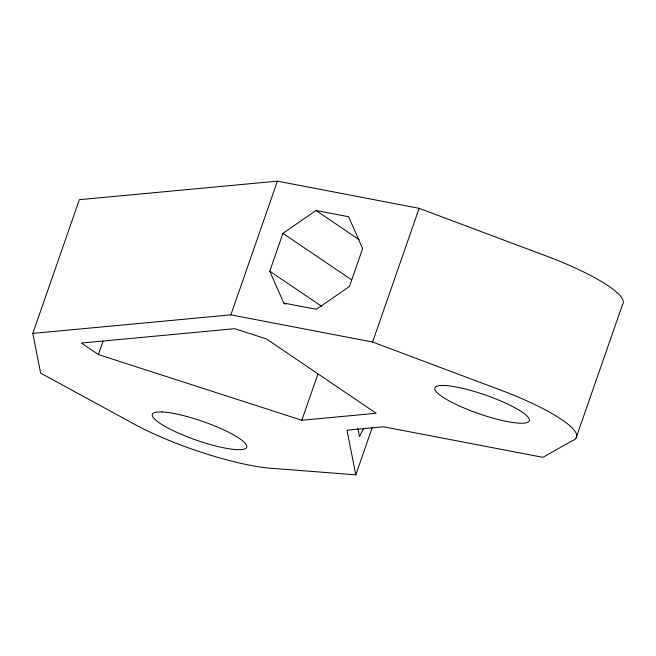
<?xml version="1.0" encoding="UTF-8"?>
<svg xmlns="http://www.w3.org/2000/svg" width="656" height="656" viewBox="0 0 656 656"><rect width="100%" height="100%" fill="white"/><g stroke="black" fill="none" stroke-linecap="round" stroke-linejoin="round"><path stroke-width="0.98" d="M372.206 427.712L355.79 474.846L274.807 468.523A99.991 19.762 19.2 0 1 129.945 421.767L40.623 373.108L32.8 333.404L79.36 199.695L277.414 181.154L419.159 208.321L540.741 253.954A99.991 19.762 19.2 0 1 622.528 304.573L575.968 438.274M98.408 354.584L81.377 343.055L234.782 328.689L266.295 338.865L376.191 413.28L301.809 420.242L98.408 354.584L103.09 341.112M32.8 333.404L230.855 314.864L277.414 181.154M269.764 271.19L282.941 233.347L316.028 210.494L348.607 216.742L362.629 248.616L349.451 286.459L316.372 309.304L283.794 303.064L269.764 271.19L321.44 306.18M301.809 420.242L317.889 374.068M230.855 314.864L372.6 342.03L419.159 208.321M363.695 428.393L359.455 436.519L357.84 428.302M372.6 342.03L494.173 387.663A99.991 19.762 19.2 0 1 572.442 440.66L542.881 457.33L383.506 426.785L346.999 430.205L355.79 474.846M316.028 210.494L359.234 239.752M282.941 233.347L351.567 279.809M283.794 303.064L285.483 304.212M440.045 385.548L436.912 386.187A49.995 9.881 19.2 0 0 476.043 412.681L484.284 415.502A49.995 9.881 19.2 0 0 521.93 411.976A49.995 9.881 19.2 0 0 440.045 385.548M161.917 411.935L157.506 412.001A49.995 9.881 19.2 0 0 201.745 441.955A49.995 9.881 19.2 0 0 239.391 438.438L234.348 435.313A49.995 9.881 19.2 0 0 161.917 411.935"/></g></svg>
